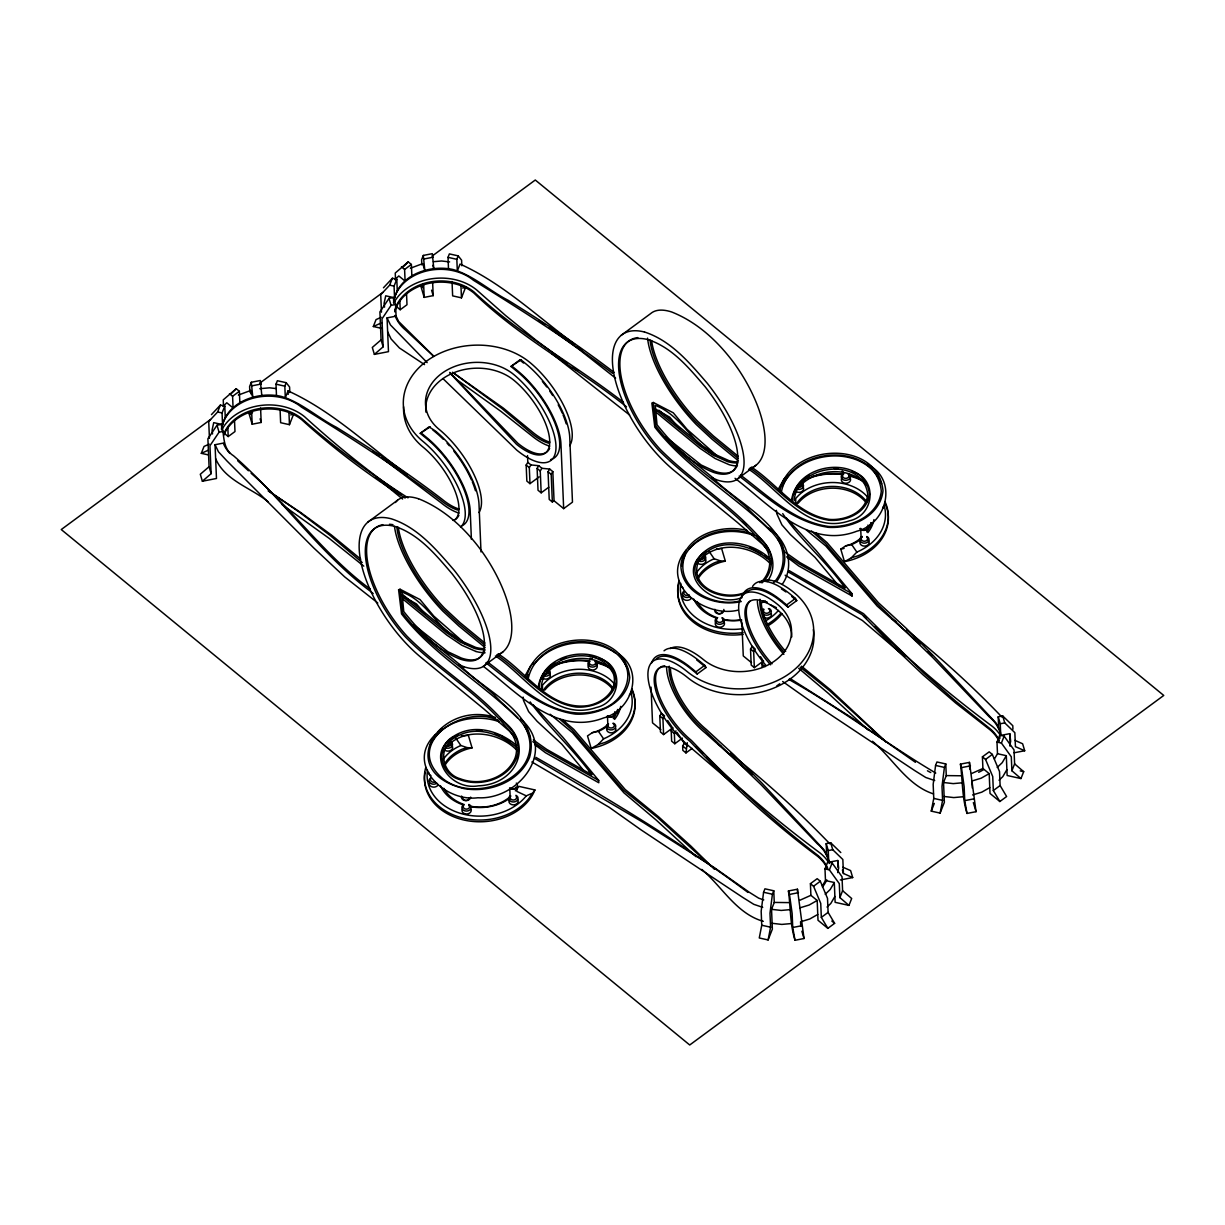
<?xml version="1.0" encoding="UTF-8"?>
<svg xmlns="http://www.w3.org/2000/svg" width="1225" height="1225" viewBox="0 0 1225 1225"><rect width="100%" height="100%" fill="white"/><g stroke="black" fill="none" stroke-linecap="round" stroke-linejoin="round"><path stroke-width="1.5" d="M763.573 892.259L761.169 911.262L761.751 925.243L759.27 937.967L768.106 939.942L772.362 929.132L771.536 909.333L774.261 902.427L773.771 890.774L764.936 888.814L763.573 892.259L772.408 894.235L773.771 890.774M772.408 894.235L769.989 913.237L770.586 927.202L768.106 939.942M935.578 765.426L933.174 784.429L933.756 798.409L931.276 811.134L940.111 813.109L944.368 802.298L943.541 782.499L946.267 775.593L945.777 763.941L936.941 761.981L935.578 765.426L944.414 767.401L945.777 763.941M944.414 767.401L941.994 786.404L942.592 800.384L940.111 813.109M794.229 500.734C796.235 463.892 863.365 455.899 867.79 494.655C865.646 512.525 845.388 520.64 829.34 519.4C797.215 514.653 777.278 483.875 751.369 467.077M538.265 687.424C539.306 677.149 546.044 667.947 554.879 662.832M539.23 687.026C541.435 648.438 611.704 640.43 616.221 680.978C613.985 699.705 592.808 708.295 575.995 707.039C543.548 702.384 522.723 672.066 496.753 654.839M791.534 500.673C792.606 489.77 800.124 480.338 809.572 475.178M792.498 500.259C794.703 461.687 864.972 453.679 869.49 494.226C867.254 512.953 846.077 521.544 829.264 520.288C796.817 515.633 775.992 485.314 750.022 468.088M527.332 678.558L528.082 674.883M528.251 678.39C538.051 635.331 609.774 627.644 627.506 668.758M781.152 493.43C788.272 445.487 876.564 439.775 881.296 491.271C878.524 515.939 850.962 527.822 828.682 526.474C794.168 521.789 767.325 495.252 740.543 475.07M526.551 677.762C535.953 629.727 624.995 625.163 629.727 677.593C626.863 703.119 598.397 715.477 575.337 714.098C540.531 709.336 512.862 683.382 485.896 662.817M779.82 491.011C789.222 442.975 878.264 438.397 882.995 490.842C880.132 516.368 851.666 528.725 828.605 527.347C793.8 522.585 766.13 496.63 739.165 476.066M212.538 433.972L212.078 430.189L213.717 422.64L222.552 424.616L222.062 412.963L224.788 406.057L220.377 405.077L211.45 414.632M221.618 428.873C225.4 402.213 257.449 390.959 281.092 396.364C301.518 402.367 317.581 417.694 336.37 427.249C372.599 449.652 408.139 473.248 441.98 499.157A50.838 21.039 53.6 0 0 459.084 509.049M384.543 307.138L384.083 303.356L385.722 295.807L394.557 297.782L394.067 286.129L396.793 279.223L392.383 278.243L383.456 287.798M393.945 300.615C398.569 274.783 429.929 264.324 453.097 269.531C473.524 275.533 489.587 290.861 508.375 300.416C544.604 322.818 580.145 346.415 613.985 372.339M837.686 872.598L838.666 868.066L837.747 860.501L828.743 862.247L828.314 858.648L824.119 849.951L761.935 783.112L734.495 755.427L706.381 729.518A50.838 21.039 53.6 0 1 670.473 669.141M1014.606 763.864L1023.687 771.658L1020.961 778.564L1011.896 770.77L1014.606 763.864L1014.024 749.899L1004.132 736.148L999.722 735.168L996.997 742.074L997.487 753.712L994.394 758.995M1009.691 745.765L1010.671 741.247L1009.752 733.668L1000.748 735.413L1000.32 731.815L996.124 723.118L933.94 656.278L906.5 628.593L878.386 602.685L827.059 542.644L815.605 532.783M681.651 566.042L683.565 557.834M684.821 555.982C673.398 587.571 713.945 608.258 740.513 600.74M208.219 454.873L201.313 453.342L204.039 446.436L209.184 444.124M209.429 438.305L208.725 421.522L217.652 411.983L220.377 405.077M276.498 395.828L276.008 384.175L277.371 380.73L286.191 382.69L289.59 386.993L289.82 392.582M407.159 474.672C368.526 445.839 332.128 410.926 288.043 390.897L285.318 397.788L284.828 386.151L286.191 382.69M280.096 410.099L280.632 422.702L289.452 424.677L293.724 413.866L290.754 414.938M381.955 328.438L373.319 326.508L376.044 319.603L381.189 317.29M381.465 312.176L380.73 294.704L389.657 285.149L392.383 278.243M448.503 268.995L448.013 257.342L449.376 253.897L458.196 255.872L461.595 260.159L461.825 265.748M574.831 344.347C537.622 316.663 502.526 283.189 460.049 264.064L457.323 270.97L456.833 259.317L458.196 255.872M452.025 281.474L452.638 295.868L461.458 297.843L465.73 287.033L462.192 286.252M832.127 862.982L842.019 876.717L842.601 890.697L851.681 898.492L848.956 905.397L839.891 897.603L839.293 883.623L829.402 869.888L832.127 862.982L827.702 862.002L824.992 868.893L825.482 880.545L822.388 885.828M839.891 897.603L842.601 890.697M931.276 811.134L934.323 803.416M1011.896 770.77L1011.299 756.79L1001.407 743.054L1004.132 736.148M261.828 395.644L260.312 380.516L251.309 382.261L249.609 386.503L249.839 392.092M432.808 265.335L433.834 268.811L432.318 253.682L423.314 255.428L421.614 259.669L421.829 264.906M767.08 581.599C778.855 566.639 771.337 546.059 757.05 535.861M542.032 679.247L543.793 676.016M794.428 494.119L796.189 490.873M782.163 486.662C798.731 448.871 864.559 443.772 881.556 483.538M777.217 580.788C807.979 534.483 736.531 504.149 712.582 477.459L676.108 447.554M524.545 676.858L530.609 665.879L533.258 663.184M777.814 490.107L783.878 479.128L787.843 475.07M782.147 584.447C795.607 565.843 786.772 539.23 768.167 527.73M543.379 690.716L544.819 688.236A39.858 30.931 -2.4 0 1 612.776 687.7M515.342 790.845L519.032 786.404L534.912 789.941L528.695 798.715A56.503 43.84 -2.4 0 1 459.252 817.06A56.503 43.84 -2.4 0 1 425.81 767.325M796.648 503.965L798.088 501.484A39.858 30.931 -2.4 0 1 867.07 502.342M825.482 880.545L834.302 882.521L830.213 889.503L825.206 894.281M834.883 896.486L830.795 903.483L827.043 907.067M997.487 753.712L1006.307 755.687L1002.218 762.67L997.211 767.447M1006.889 769.652L1002.8 776.65L999.049 780.233M539.122 476.908L529.981 483.645L526.842 481.073L526.168 465.056L527.807 462.346L527.516 455.577M529.981 483.645L529.307 467.628L530.946 464.933L538.74 465.699L541.879 468.287L549.688 469.053L552.827 471.625L554.052 500.749L563.668 508.635L572.473 502.143L569.747 437.432A61.847 25.587 53.6 0 0 526.092 364.024L520.993 359.828L519.783 359.966L510.978 366.459L517.256 371.604A60.071 24.852 53.6 0 1 555.4 424.355A60.071 24.852 53.6 0 1 550.592 459.605M548.785 487.213L541.174 492.817L538.02 490.245L537.117 468.409L538.74 465.699M541.174 492.817L540.256 470.982L541.879 468.287M554.052 500.749L552.353 502.005L549.213 499.417L548.05 471.763L549.688 469.053M552.353 502.005L551.189 474.335L552.827 471.625M663.598 734.571L660.459 731.983L659.785 715.982L661.423 713.272L664.562 715.844L662.924 718.554L663.598 734.571L672.739 727.818M682.402 738.124L674.791 743.743L671.637 741.171L671.208 730.973L672.847 728.263L667.671 720.499M674.791 743.743L674.362 733.545L675.986 730.85M692.064 748.429L685.969 752.916L682.83 750.343L682.647 745.964L684.285 743.269L677.027 732.397M685.969 752.916L687.286 742.702M763.481 660.918L754.34 667.656L751.201 665.083L750.527 649.066L752.165 646.356L754.248 648.071M754.34 667.656L753.666 651.639L755.304 648.944M762.103 667.457L761.965 664.057L763.588 661.362M686.138 549.994C658.024 584.065 705.171 618.61 738.399 610.065M430.297 744.586C442.378 720.178 474.856 713.164 499.019 721.663M684.515 556.318C696.673 531.895 729.457 524.989 753.421 534.437M442.501 752.441C458.349 726.119 498.223 730.222 517.394 750.803M696.657 564.296C713.272 539.368 751.782 543.946 770.663 564.051M373.196 593.589L370.272 591.185C318.806 552.567 282.163 497.962 233.608 455.838C222.031 448.626 224.68 435.365 221.511 424.355L217.009 425.228L207.898 438.749L209.077 466.694L211.129 473.662L202.37 481.226L200.303 474.259L209.077 466.694M223.578 431.322L219.076 432.195L209.95 445.701L211.129 473.662M433.298 355.771L398.646 321.486L396.073 316.142L395.583 304.489L393.516 297.522L389.014 298.395L379.903 311.916L381.082 339.861L383.134 346.828L374.375 354.392L372.308 347.441L381.082 339.861M395.583 304.489L391.081 305.362L381.97 318.868L383.134 346.828M760.694 582.518C770.418 573.943 772.684 558.585 765.64 547.621C735.796 509.079 692.829 484.457 658.728 450.249A83.3 37.868 55.3 0 1 618.839 370.501A83.3 37.868 55.3 0 1 648.515 339.784C672.602 347.808 689.185 368.22 705.187 386.809A83.315 30.962 51.9 0 1 713.18 472.253C689.859 463.096 672.387 443.894 657.029 424.799L655.253 405.368C680.457 414.708 691.421 442.271 714.588 455.455M761.95 582.916C772.133 573.989 774.506 557.957 767.141 546.534C737.113 508.145 694.192 483.462 660.091 449.238A83.3 37.868 55.3 0 1 637.857 337.61M544.911 674.837C561.249 654.946 596.391 652.022 613.648 672.219M797.062 489.25C813.216 468.455 849.216 464.796 866.917 485.468M608.58 724.006A39.858 30.931 -2.4 0 1 597.188 731.187L592.318 732.673L587.51 735.903L591.216 748.429L598.045 744.586L603.588 738.843A53.732 41.696 -2.4 0 0 630.86 692.232M861.849 537.254A39.858 30.931 -2.4 0 1 850.456 544.436L845.587 545.921L840.779 549.152L844.484 561.678L851.314 557.834L856.857 552.092A53.732 41.696 -2.4 0 0 884.128 505.481M773.388 583.023C784.704 571.462 786.358 552.46 777.584 538.908M533.717 664.624C552.858 640.767 590.802 635.653 615.746 653.185M239.855 402.933L239.365 391.296L236.226 388.708L223.241 399.855L223.471 405.444M231.249 393.638L236.226 388.708M411.86 276.1L411.37 264.462L408.231 261.874L395.246 273.022L395.537 280.02M403.255 266.805L408.231 261.874M223.042 406.363L226.793 402.78L233.072 407.925L232.597 396.288L239.365 391.296M395.047 279.53L398.799 275.947L405.092 281.092L404.602 269.454L411.37 264.462M435.533 734.388C404.403 763.726 444.369 802.329 477.873 797.751C518.175 800.17 557.773 750.711 520.671 718.952M438.198 732.014L442.194 728.462M689.246 548.739C705.386 531.497 732.473 527.209 754.064 535.585M706.197 550.837C672.203 574.188 713.486 609.192 742.136 597.555M210.547 419.471L61.25 529.552L689.721 1044.986L1163.75 695.448L535.279 180.014L432.165 256.056M259.792 383.149L382.92 292.362M223.991 433.099L228.202 436.559L234.986 431.552L234.526 420.757M395.997 306.265L400.223 309.726L406.991 304.734L406.532 293.923M461.473 526A60.071 24.852 53.6 0 0 464.045 489.678A60.071 24.852 53.6 0 0 426.514 438.519L420.236 433.359L429.041 426.867L435.35 430.924A61.847 25.587 53.6 0 1 479.006 504.333L481.012 551.924M420.236 433.359L430.251 426.744M510.978 366.459L520.993 359.828M367.944 522.049L397.497 500.259M621.213 335.298L650.766 313.508A92.411 34.759 52 0 1 671.698 311.992C697.377 322.16 718.126 341.545 734.357 363.503A92.457 41.635 55.2 0 1 749.838 468.562M421.385 633.111L459.314 664.21C482.405 690.915 541.741 712.843 529.613 757.218C519.278 782.055 489.617 792.897 464.336 788.67C392.75 771.367 439.79 699.276 495.467 717.467M484.84 665.206L502.97 651.822M738.108 478.439L756.238 465.071M651.424 663.276A61.847 25.587 53.6 0 1 690.793 667.64L695.907 671.836L704.712 665.343L706.013 667.533L697.209 674.026L690.931 668.865A60.071 24.852 53.6 0 0 656.34 658.79M781.535 600.725L786.649 604.92L795.454 598.428L796.755 600.618L787.951 607.11L781.673 601.965A60.071 24.852 53.6 0 0 747.097 591.874M776.711 686L779.758 683.764M810.414 883.669L813.553 886.242L820.321 881.25L827.518 898.4L828.1 912.38L834.623 923.344L827.855 928.351L818.009 920.266L817.182 900.467L810.904 895.322L810.414 883.669L817.182 878.677L820.321 881.25M982.419 756.836L985.558 759.423L992.327 754.416L999.523 771.566L1000.105 785.547L1006.628 796.526L999.86 801.518L990.014 793.448L989.188 773.633L982.909 768.488L982.419 756.836L989.188 751.844L992.327 754.416M827.855 928.351L821.332 917.372L828.1 912.38M999.86 801.518L993.337 790.538L1000.105 785.547M760.771 603.45L765.212 600.709M410.375 268.229L422.778 263.605L424.83 270.557L423.314 255.428M238.37 395.062L250.773 390.438L252.825 397.39L251.309 382.261M982.909 768.488L971.67 773.496M989.188 773.633L981.194 778.181L971.992 780.983M989.769 787.614L981.776 792.162L972.573 794.964M810.904 895.322L799.665 900.329M817.182 900.467L809.174 905.015L799.986 907.817M817.764 914.447L809.771 918.995L800.568 921.797L800.752 926.161M458.073 735.031C422.671 749.287 447.048 791.365 478.485 785.822C518.007 784.49 535.662 741.906 499.785 718.738M373.319 326.508L381.909 322.65M201.313 453.342L208.189 450.249M427.51 770.142A53.732 41.696 -2.4 0 0 462.759 814.013A53.732 41.696 -2.4 0 0 526.275 795.852L531.772 793.448M717.176 455.914L687.072 429.347L673.275 412.81L653.323 402.474L651.868 403.071L654.808 427.157C687.026 468.593 733.897 494.915 771.03 531.482M517.762 718.233C480.629 681.667 433.757 655.344 401.54 613.909L398.6 589.822L400.054 589.225L420.007 599.561L433.803 616.098L465.377 643.86M747.388 591.262C727.604 602.149 689.262 589.439 698.02 562.443C713.425 535.049 750.466 543.196 770.203 560.866M744.877 593.176C724.312 602.577 687.302 588.398 696.382 561.632C711.419 534.544 750.067 539.934 769.882 558.631M560.759 659.525L565.659 657.733M462.759 288.105L465.73 287.033M424.34 258.919L433.344 257.173M252.335 385.752L261.338 384.007M716.411 548.892L721.647 548.616L725.338 561.142L720.392 560.882L715.522 562.367A39.858 30.931 -2.4 0 0 697.5 577.878M851.314 557.834L858.235 555.721A56.503 43.84 -2.4 0 0 885.139 502.005M461.396 735.735L468.379 735.368L472.069 747.893L467.123 747.633L462.254 749.133A39.858 30.931 -2.4 0 0 443.45 766.146M598.045 744.586L604.966 742.472A56.503 43.84 -2.4 0 0 631.87 688.772M969.45 762.379L960.431 764.124C962.651 780.555 962.008 797.475 967.03 813.431L976.034 811.685L969.45 762.379L969.725 769.04M797.444 889.212L788.425 890.958C790.646 907.388 790.002 924.293 795.025 940.264L804.029 938.518L797.444 889.212L797.582 892.535M845.587 545.921L851.681 544.574A42.63 33.09 -2.4 0 0 860.762 539.413M592.318 732.673L598.413 731.325A42.63 33.09 -2.4 0 0 607.493 726.165M422.64 284.123L422.778 287.615L420.971 286.482L424.187 297.384L433.191 295.638L432.67 283.036M374.375 354.392L388.478 351.652L387.054 317.887L396.073 316.142M260.588 408.063L261.185 422.457L252.182 424.218L248.966 413.315L252.564 412.611M202.37 481.226L216.473 478.485L215.049 444.721L224.068 442.96M998.697 728.462L998.207 716.809L1002.708 715.936L1012.799 725.721L1012.937 729.212M1000.748 735.413L1000.258 723.776L1004.76 722.903L1014.851 732.688L1015.433 746.653L1024.697 750.741L1022.63 743.774L1014.928 740.375M1014.116 752.793L1024.697 750.741M960.431 764.124L961.472 767.616L970.476 765.855M967.03 813.431L964.733 800.645L973.737 798.899M826.691 855.295L826.201 843.642L830.703 842.769L840.794 852.554M828.743 862.247L828.253 850.594L832.755 849.721L842.846 859.506L843.428 873.486L852.692 877.559L850.625 870.607L842.923 867.208M840.35 879.963L852.692 877.559M788.425 890.958L789.467 894.434L798.47 892.688M795.025 940.264L792.728 927.478L801.732 925.732M741.232 601.536C716.38 607.355 681.222 594.355 680.855 565.093C684.729 535.218 721.142 523.657 747.051 530.456M433.405 261.706L441.551 260.986L449.606 261.905M259.777 388.692L269.546 387.82L275.993 388.555M960.921 775.777L946.267 775.593M962.988 782.729L953.218 783.617L943.541 782.499M963.57 796.709L953.8 797.582L944.123 796.48M788.915 902.611L774.261 902.427M790.982 909.562L781.213 910.435L771.536 909.333M791.564 923.543L781.795 924.416L772.118 923.298M476.54 730.743L481.762 730.559M834.286 468.379L837.716 468.578M448.013 257.342L456.833 259.317M276.008 384.175L284.828 386.151M389.657 285.149L394.067 286.129M217.652 411.983L222.062 412.963M996.997 742.074L1001.407 743.054M1020.226 770.893L1023.687 771.658M1020.961 778.564L1007.134 775.486L1006.307 755.687M933.756 798.409L942.592 800.384M824.992 868.893L829.402 869.888M848.956 905.397L835.128 902.32L834.302 882.521M761.751 925.243L770.586 927.202M589.593 655.635L595.917 657.396M935.747 773.052C886.043 743.682 839.477 707.728 788.732 679.4M934.706 780.524L925.794 777.507L914.646 770.525L813.063 703.043L782.637 681.483M933.511 793.907C907.128 785.378 892.887 758.459 872.491 741.263M763.742 899.885L758.704 898.17L749.409 892.351L714.236 867.591L643.431 822.572L534.513 758.367M762.7 907.357L753.788 904.326L742.641 897.343L641.058 829.876L609.116 807.244L531.864 761.965M763.298 921.338C736.424 913.712 722.107 886.701 701.803 869.413M708.969 551.219L714.144 558.753L720.392 560.882M455.7 737.971L460.876 745.504L467.123 747.633M498.422 720.53C463.785 702.905 401.984 743.988 442.715 778.549C477.015 806.54 550.959 773.388 524.315 725.659M750.129 547.483L761.628 554.083M495.283 733.607L500.045 735.505M644.488 331.99C671.101 340.627 689.66 362.937 707.376 383.394A92.457 34.775 52 0 1 717.192 480.001L712.184 477.75M475.928 651.486L461.764 645.207L446.696 635.025L402.903 599.102M458.916 664.501L463.938 666.768M770.157 604.675L776.42 607.631M418.399 498.682C444.062 508.926 464.857 528.266 481.088 550.255A92.457 41.635 55.2 0 1 498.315 654.655M526.275 795.852L516.889 791.427L516.782 788.364M398.6 589.822L403.331 592.379M852.355 471.533C878.049 478.837 874.619 515.312 849.568 520.778C807.214 535.248 779.268 489.158 748.659 469.221M599.086 658.284C624.781 665.588 621.351 702.063 596.299 707.529C553.945 722 526 675.909 495.39 655.972M786.664 556.839L798.715 565.95L852.079 596.008L851.987 593.681L798.623 563.622L787.675 556.012M534.912 744.739L545.447 752.701L598.811 782.76L598.719 780.432L545.355 750.374L532.844 741.676M654.916 408.737L669.753 417.22L679.492 428.765M401.647 595.488L416.485 603.971L425.09 614.169M867.132 464.382C898.201 478.608 887.65 523.779 856.933 531.175C808.408 549.872 769.468 504.593 735.046 478.301M789.13 570.62L863.502 613.664L923.788 673.107L956.051 701.466L989.678 728.4A46.213 35.862 -2.4 0 1 999.125 740.16M787.782 571.616L862.14 614.674L891.723 645.024L922.854 674.638L955.561 702.92L989.723 729.564A46.213 35.862 -2.4 0 1 999.171 741.324M535.861 757.372C608.81 798.669 680.687 842.279 747.954 892.428M516.935 747.618C499.877 733.714 475.269 724.465 454.98 737.618C437.172 746.99 441.536 773.572 460.294 778.778C480.2 786.389 506.645 778.533 515.097 757.938C518.864 747.235 515.036 735.276 506.767 727.772C477.796 692.37 437.31 669.447 405.46 637A83.3 37.868 55.3 0 1 365.571 557.253A83.3 37.868 55.3 0 1 395.246 526.536C419.333 534.559 435.916 554.971 451.918 573.56A83.315 30.962 51.9 0 1 459.911 659.004C436.59 649.847 419.118 630.661 403.76 611.551L401.984 592.119C426.3 600.648 436.513 627.047 458.349 639.863M516.613 745.382C499.448 730.942 474.09 723.102 453.801 736.21C435.181 746.102 439.714 773.94 459.36 779.483C480.139 787.476 507.824 779.391 516.705 757.862C520.656 746.699 516.644 734.219 508.007 726.41C478.868 691.329 438.596 668.345 406.822 636.005A83.3 37.868 55.3 0 1 382.843 524.652M248.966 413.315L250.773 414.448M790.064 678.512L851.743 717.728L915.442 762.302M405.123 498.039C368.557 475.024 333.935 448.917 301.917 419.869A46.213 35.862 -2.4 0 0 223.915 435.013M408.002 497.84C370.746 474.09 335.083 447.845 301.871 418.705A46.213 35.862 -2.4 0 0 223.869 433.849M268.153 501.775C250.803 487.627 224.956 480.583 215.646 458.686M424.554 364.621L399.442 347.977L391.066 338.942L387.651 331.853M452.484 372.232L503.398 408.155L532.722 432.257A50.838 21.039 53.6 0 0 549.826 442.133M268.122 490.842L300.554 512.418L331.393 534.988L360.717 559.09M764.522 556.073L767.616 558.187M538.617 320.307L544.895 324.61M455.746 378.908L501.178 411.554L531.466 435.579A54.528 22.555 53.6 0 0 549.811 446.176M282.179 504.669L329.173 538.372L363.764 566.134M453.281 372.813L502.127 408.629L531.359 433.252A50.838 21.039 53.6 0 0 548.463 443.128M269.087 491.21L299.558 512.295L330.122 535.463L362.233 562.566M572.978 367.439L577.603 370.654M400.973 494.272C367.209 470.538 335.083 444.507 304.581 416.714A49.903 38.725 -2.4 0 0 221.802 429.853M501.638 736.148L509.707 741.768M785.103 552.138L799.971 562.627L845.127 588.061C826.492 561.601 800.614 540.286 782.729 513.643M533.319 739.931L546.702 749.378L591.859 774.812C573.086 749.103 548.877 727.328 530.134 701.894M549.351 327.841L579.134 349.447L615.608 378.142M372.89 451.428L378.847 455.761M381.817 457.92L440.724 502.495A54.528 22.555 53.6 0 0 459.069 513.091M612.622 373.334C568.063 339.616 520.763 309.787 473.386 280.234A46.213 35.862 -2.4 0 0 424.585 271.506A46.213 35.862 -2.4 0 0 393.516 302.759M566.823 363.151L535.662 339.907L505.619 315.545L476.586 289.881A49.903 38.725 -2.4 0 0 393.807 303.019M891.785 618.594L896.179 621.963M906.408 629.818L909.317 632.054C941.734 658.621 972.956 686.72 1001.897 717.038M402.581 499.034L375.57 476.892M718.325 744.31L721.249 746.546M730.008 753.283C765.38 781.06 798.715 811.471 829.892 843.872M785.133 575.214L862.385 620.493L904.678 656.631M623.464 402.321C574.556 364.269 519.415 334.456 473.876 291.872A46.213 35.862 -2.4 0 0 427.387 282.546A46.213 35.862 -2.4 0 0 394.695 310.66M370.195 589.072C325.421 556.104 292.928 509.722 251.11 473.279M827.166 868.158A46.213 35.862 -2.4 0 0 817.718 856.397C771.704 822.174 729.457 783.173 690.134 741.493A50.838 21.039 53.6 0 1 654.227 681.115A50.838 21.039 53.6 0 1 687.455 677.44A73.01 56.656 -2.4 0 0 771.857 688.817A73.01 56.656 -2.4 0 0 813.354 629.635M800.155 667.12L829.402 690.517L885.813 741.921M577.725 346.675L582.059 350.151M731.218 782.3L690.379 747.327A60.071 24.852 53.6 0 1 647.948 675.97A60.071 24.852 53.6 0 1 687.21 671.622A73.01 56.656 -2.4 0 0 790.355 672.893A73.01 56.656 -2.4 0 0 794.198 592.716A60.071 24.852 53.6 0 0 759.622 582.641M734.112 784.612L739.9 789.268M738.231 456.312L713.409 435.947L697.791 421.446A83.3 30.962 51.9 0 1 651.593 340.489M738.338 458.502L712.062 436.942L696.443 422.441A83.3 30.962 51.9 0 1 650.046 339.861M738.43 460.83L712.154 439.285L696.213 424.478A86.944 32.478 52 0 1 647.566 338.115M658.897 410.222L701.221 444.935L715.323 454.521L728.952 460.631A83.315 37.883 55.3 0 0 737.772 461.947M654.609 408.813L699.873 445.931L713.976 455.516L727.589 461.641A83.315 37.883 55.3 0 0 738.032 462.912M654.701 411.141L699.965 448.273L715.032 458.456L729.197 464.734A86.96 39.384 55.3 0 0 736.608 465.99M665.772 436.958L701.144 464.979L714.543 471.257A83.315 30.962 51.9 0 0 737.481 465.025M626.465 406.838L623.54 404.434C574.556 366.137 518.772 336.814 473.922 293.051A46.213 35.862 -2.4 0 0 427.448 283.71A46.213 35.862 -2.4 0 0 394.741 311.824M629.635 415.045L551.801 353.596M519.783 359.966L523.55 363.059M401.448 266.866L404.602 269.454M795.454 598.428L790.339 594.232A61.847 25.587 53.6 0 0 752.533 586.484M512.188 366.321L517.287 370.517A61.847 25.587 53.6 0 1 560.943 443.909L563.668 508.635M791.733 596.498L796.755 600.618M801.502 666.186L830.657 690.043L883.822 739.869M548.05 471.763L551.189 474.335M537.117 468.409L540.256 470.982M527.807 462.346L530.946 464.933M526.168 465.056L529.307 467.628M750.527 649.066L753.666 651.639M761.965 664.057L765.104 666.645M751.522 662.71L743.269 655.942L741.86 622.116M432.808 429.96L435.319 432.027A60.071 24.852 53.6 0 1 443.327 439.3M704.712 665.343L699.597 661.148A61.847 25.587 53.6 0 0 664.027 650.812M421.446 433.237L426.545 437.417A61.847 25.587 53.6 0 1 470.201 510.825L471.411 539.383M706.013 667.533L699.735 662.373A60.071 24.852 53.6 0 0 696.703 659.984M659.785 715.982L662.924 718.554M671.208 730.973L674.362 733.545M684.285 743.269L687.424 745.841M682.647 745.964L685.786 748.552M660.78 729.61L652.527 722.857L651.042 687.148M229.442 393.7L232.597 396.288M831.821 921.047L834.623 923.344M484.962 643.064L460.141 622.698L444.522 608.197A83.3 30.962 51.9 0 1 398.324 527.24M498.1 653.844C526.229 671.438 548.662 709.244 585.703 705.876C600.847 704.406 618.334 691.451 613.648 674.546C599.576 641.931 539.337 654.671 541.327 690.701M485.069 645.253L458.793 623.709L443.174 609.192A83.3 30.962 51.9 0 1 396.778 526.612M485.161 647.581L458.885 626.036L442.945 611.229A86.944 32.478 52 0 1 394.465 526.382M487.274 661.822C519.461 685.602 556.778 725.231 601 709.428C621.167 703.318 636.525 678.206 622.254 659.448M402.703 594.584L447.952 631.687L462.055 641.272L475.683 647.382A83.315 37.883 55.3 0 0 484.503 648.699M401.341 595.564L446.604 632.697L460.707 642.268L474.32 648.393A83.315 37.883 55.3 0 0 484.763 649.663M483.247 666.247C517.149 692.401 555.844 736.439 603.665 717.927C631.518 710.653 644.947 671.484 618.671 653.905M413.973 624.918L447.875 651.731L461.274 658.009A83.315 30.962 51.9 0 0 484.824 650.016M377.821 603.006L344.7 576.898L313.784 547.973L226.839 460.83L218.463 451.795L215.049 444.721M806.142 529.782L825.803 545.982L877.131 606.007L920.021 644.059M550.071 714.206L572.534 732.734L623.862 792.759L656.432 820.275L696.06 856.719M798.7 668.329L828.437 693.442L868.066 729.901M562.336 719.534L573.79 729.411L625.118 789.436L658.652 816.876L690.655 845.847L714.466 869.306M811.44 530.992L825.711 543.655L877.039 603.68L933.006 657.81L989.188 716.763A46.213 35.862 -2.4 0 1 1000.366 732.979M559.595 718.998L572.442 730.406L623.77 790.431L657.381 817.351L711.128 866.197M433.864 356.46L405.674 330.168A46.213 35.862 -2.4 0 1 394.986 315.438M237.696 460.753L248.43 470.767M928.183 651.685L932.271 655.497M752.089 774.705L705.125 732.841A54.528 22.555 53.6 0 1 666.614 668.069M863.594 615.991L866.366 618.64M874.681 626.557C911.614 662.434 951.059 695.693 992.388 726.41A49.903 38.725 -2.4 0 1 999.922 734.525M695.739 746.791L702.675 753.39M706.825 757.356C742.503 791.794 780.616 823.644 820.382 853.243A49.903 38.725 -2.4 0 1 827.916 861.359M742.381 521.62L746.377 525.51M449.743 372.369L517.823 443.236A50.838 21.039 53.6 0 0 549.642 448.335M442.899 378.556L516.705 450.065A60.071 24.852 53.6 0 0 555.966 445.716A60.071 24.852 53.6 0 0 513.535 374.36A50.838 39.445 -2.4 0 0 441.72 373.472A50.838 39.445 -2.4 0 0 439.04 429.286A60.071 24.852 53.6 0 1 478.975 512.571M427.142 362.631L390.469 324.962L387.054 317.887M450.233 373.349L516.46 444.231A50.838 21.039 53.6 0 0 549.688 440.556A50.838 21.039 53.6 0 0 513.78 380.179A50.838 39.445 -2.4 0 0 455.777 371.971A50.838 39.445 -2.4 0 0 425.948 412.167M786.297 517.915L816.217 550.638L851.987 593.681M533.028 704.666L562.949 737.389L598.719 780.432M768.978 551.679L762.838 544.497L737.159 522.233L674.378 470.737A92.411 41.619 55.2 0 1 614.337 376.121A92.411 41.619 55.2 0 1 644.503 332.036M515.71 738.43L509.569 731.248L483.89 708.984L421.109 657.488A92.411 41.619 55.2 0 1 361.069 562.872A92.411 41.619 55.2 0 1 391.234 518.788C417.878 527.347 436.391 549.719 454.108 570.146A92.457 34.775 52 0 1 463.923 666.768M849.691 593.145L852.079 596.008M839.324 586.591L815.115 557.467L790.355 534.513L781.887 524.836L776.788 513.719L776.39 510.335M589.271 771.291L591.66 774.154M583.636 770.433L561.846 744.218L537.086 721.265L528.618 711.587L523.519 700.47L523.121 697.086M851.681 544.574L856.857 552.092M598.413 731.325L603.588 738.843M760.48 656.692L762.547 659.8M786.649 604.92L787.951 607.11M695.907 671.836L697.209 674.026M998.207 716.809L1000.258 723.776M826.201 843.642L828.253 850.594M783.663 550.928C777.37 532.814 760.097 522.095 747.755 508.406C717.023 481.027 680.717 459.053 655.681 425.795L653.323 402.474M529.598 735.934C523.121 718.692 506.292 708.479 494.487 695.172C463.754 667.778 427.448 645.805 402.413 612.546L400.054 589.225M985.558 759.423L992.74 776.558L993.337 790.538M813.553 886.242L820.735 903.392L821.332 917.372M1002.708 715.936L1004.76 722.903M973.354 802.605L976.034 811.685M842.402 870.01L843.428 873.486M830.703 842.769L832.755 849.721M801.885 931.26L804.029 938.518M431.583 290.187L433.191 295.638M389.014 298.395L391.081 305.362M260.113 418.827L261.185 422.457M217.009 425.228L219.076 432.195M961.472 767.616L964.152 786.68L964.733 800.645M789.467 894.434L792.146 913.513L792.728 927.478M1009.752 733.668L1010.273 745.903M999.722 735.168L999.86 738.491M972.068 782.729L972.283 787.981M860.746 529.491L861.129 538.678M837.747 860.501L838.038 867.484M607.478 716.242L607.86 725.43M509.784 788.287L510.167 797.475M460.937 285.241L461.458 297.843M423.666 284.782L424.187 297.384M399.84 300.722L400.223 309.726M396.793 279.223L397.283 290.876M393.516 297.522L393.654 300.86M288.043 390.897L288.197 394.389M288.932 412.075L289.452 424.677M250.773 390.438L250.911 393.929M251.646 411.615L252.182 424.218M227.835 427.556L228.202 436.559M224.788 406.057L225.278 417.71M221.511 424.355L221.725 429.347M795.867 503.552L795.668 498.636A42.63 33.09 -2.4 0 1 868.357 498.054M542.598 690.303L542.399 685.388A42.63 33.09 -2.4 0 1 615.088 684.806M983.69 769.56A46.213 35.862 -2.4 0 1 978.668 772.286M930.755 772.516A46.213 35.862 -2.4 0 1 927.447 770.785M770.632 664.823A50.838 21.039 53.6 0 1 745.152 609.759A50.838 21.039 53.6 0 1 778.197 610.525A50.838 39.445 -2.4 0 1 791.763 636.908M785.654 651.455A50.838 21.039 53.6 0 1 761.215 602.225M784.291 652.45A50.838 21.039 53.6 0 1 759.99 599.285M783.893 654.349A54.528 22.555 53.6 0 1 757.356 601.169M771.995 663.827A50.838 21.039 53.6 0 1 750.282 601M765.931 665.374A60.071 24.852 53.6 0 1 739.119 602.547A60.071 24.852 53.6 0 1 777.952 604.706A50.838 39.445 -2.4 0 1 775.272 660.52A50.838 39.445 -2.4 0 1 703.456 659.632A60.071 24.852 53.6 0 0 670.197 648.607M781.412 588.949A60.071 24.852 53.6 0 1 785.914 591.951M669.248 666.201A50.838 21.039 53.6 0 0 705.033 730.513L761.001 784.643L817.182 843.581A46.213 35.862 -2.4 0 1 829.187 863.502M664.762 665.772A50.838 21.039 53.6 0 0 658.728 694.544A50.838 21.039 53.6 0 0 691.482 740.497C730.82 781.627 772.5 820.566 817.672 855.234A46.213 35.862 -2.4 0 1 827.778 868.479M826.829 879.872A46.213 35.862 -2.4 0 1 822.434 886.992M395.445 502.526A92.411 34.759 52 0 1 418.429 498.743M485.085 652.787A86.96 39.384 55.3 0 1 475.928 651.47M389.458 524.269A83.3 37.868 55.3 0 1 392.965 524.698M569.717 445.655A60.071 24.852 53.6 0 0 529.782 362.37A73.01 56.656 -2.4 0 0 426.637 361.099A73.01 56.656 -2.4 0 0 422.793 441.26A60.071 24.852 53.6 0 1 460.554 527.056M454.98 519.691A50.838 21.039 53.6 0 0 423.038 447.094A73.01 56.656 -2.4 0 1 403.592 406.746M457.721 510.044A50.838 21.039 53.6 0 1 440.617 500.167C396.058 466.449 348.757 436.621 301.381 407.067A46.213 35.862 -2.4 0 0 252.58 398.339A46.213 35.862 -2.4 0 0 221.511 429.592M542.384 381.48A60.071 24.852 53.6 0 1 546.702 386.932M549.78 391.173A60.071 24.852 53.6 0 1 552.705 395.522M558.217 404.847A60.071 24.852 53.6 0 1 562.229 413.055M563.025 414.892A60.071 24.852 53.6 0 1 566.226 423.835M447.094 443.22A60.071 24.852 53.6 0 1 449.376 445.762M453.832 451.106A60.071 24.852 53.6 0 1 471.487 479.97M472.283 481.792A60.071 24.852 53.6 0 1 475.484 490.75M229.856 453.418A46.213 35.862 -2.4 0 1 223.547 443.756M458.9 515.25A50.838 21.039 53.6 0 1 453.066 520.426M870.929 522.723A39.858 30.931 -2.4 0 1 866.642 531.88M873.961 519.614A42.63 33.09 -2.4 0 1 867.851 532.645M812.19 476.586A56.503 43.84 -2.4 0 1 843.122 474.228M850.227 475.606A56.503 43.84 -2.4 0 1 861.879 479.741M808.224 478.546A53.732 41.696 -2.4 0 1 842.494 474.596M849.247 475.913A53.732 41.696 -2.4 0 1 865.233 482.466M885.216 503.766A56.503 43.84 -2.4 0 1 844.484 561.678M883.332 506.583A4.624 3.583 -2.4 0 1 882.628 508.375M867.912 540.011A4.624 3.583 -2.4 0 1 867.958 544.865A4.624 3.583 -2.4 0 1 861.742 545.416A4.624 3.583 -2.4 0 1 860.608 540.669M849.338 477.168A4.624 3.583 -2.4 0 1 849.384 482.007A4.624 3.583 -2.4 0 1 843.168 482.573A4.624 3.583 -2.4 0 1 842.05 477.811M803.079 487.029A4.624 3.583 -2.4 0 1 801.671 491.654A4.624 3.583 -2.4 0 1 795.607 491.271M801.334 482.772A4.624 3.583 -2.4 0 1 802.788 487.703A4.624 3.583 -2.4 0 1 796.418 488.928M866.856 536.519A4.624 3.583 -2.4 0 1 867.836 541.94A4.624 3.583 -2.4 0 1 860.762 541.863A4.624 3.583 -2.4 0 1 862.247 536.458M848.297 473.677A4.624 3.583 -2.4 0 1 849.262 479.097A4.624 3.583 -2.4 0 1 842.188 479.006A4.624 3.583 -2.4 0 1 843.673 473.616M871.358 522.845A39.858 30.931 -2.4 0 1 869.995 527.623M844.117 548.387A39.858 30.931 -2.4 0 1 840.779 549.152M798.164 503.23A39.858 30.931 -2.4 0 1 866.121 502.694M691.528 597.769A4.624 3.583 -2.4 0 1 685.755 600.235A4.624 3.583 -2.4 0 1 682.708 595.794M704.697 558.309A4.624 3.583 -2.4 0 1 703.977 563.684A4.624 3.583 -2.4 0 1 697.224 562.551M771.337 613.679A4.624 3.583 -2.4 0 1 768.994 617.676A4.624 3.583 -2.4 0 1 763.451 617.048M723.271 621.152A4.624 3.583 -2.4 0 1 723.301 626.006A4.624 3.583 -2.4 0 1 717.084 626.557A4.624 3.583 -2.4 0 1 715.967 621.81M782.04 613.71A56.503 43.84 -2.4 0 1 768.397 625.516M743.177 634.32A56.503 43.84 -2.4 0 1 678.727 583.942M697.576 579.624A39.858 30.931 -2.4 0 1 725.338 561.142M631.947 690.517A56.503 43.84 -2.4 0 1 591.216 748.429M534.912 789.941A56.503 43.84 -2.4 0 1 468.394 820.888A56.503 43.84 -2.4 0 1 425.09 772.317M444.308 766.375A39.858 30.931 -2.4 0 1 472.069 747.893M451.428 745.06A4.624 3.583 -2.4 0 1 450.708 750.435A4.624 3.583 -2.4 0 1 443.955 749.302M471.12 809.526A4.624 3.583 -2.4 0 1 466.434 813.997A4.624 3.583 -2.4 0 1 462.192 809.419M597.188 665.543A4.624 3.583 -2.4 0 1 591.92 669.968A4.624 3.583 -2.4 0 1 588.781 664.562M596.07 663.919A4.624 3.583 -2.4 0 1 596.774 664.67M549.122 673.03A4.624 3.583 -2.4 0 1 548.877 678.099A4.624 3.583 -2.4 0 1 542.338 678.022M615.762 728.385A4.624 3.583 -2.4 0 1 611.091 732.856A4.624 3.583 -2.4 0 1 606.85 728.278M618.089 709.597A39.858 30.931 -2.4 0 1 617.278 712.812M544.895 689.981A39.858 30.931 -2.4 0 1 612.852 689.445M517.654 799.558A4.624 3.583 -2.4 0 1 513.397 804.886A4.624 3.583 -2.4 0 1 509.646 799.45M438.259 784.521A4.624 3.583 -2.4 0 1 433.068 787.093A4.624 3.583 -2.4 0 1 429.225 783.479M629.864 694.269A4.624 3.583 -2.4 0 1 629.359 695.126M780.815 613.342A56.503 43.84 -2.4 0 1 766.835 624.643M743.1 632.575A56.503 43.84 -2.4 0 1 679.079 580.573M778.457 610.418A53.732 41.696 -2.4 0 1 765.977 620.692M742.595 628.716A53.732 41.696 -2.4 0 1 680.778 583.391M741.753 620.11A42.63 33.09 -2.4 0 1 723.286 619.881M716.303 618.058A42.63 33.09 -2.4 0 1 693.733 599.04M695.815 573.729A42.63 33.09 -2.4 0 1 714.144 558.753M741.324 619.743A39.858 30.931 -2.4 0 1 724.067 619.528M717.528 617.829A39.858 30.931 -2.4 0 1 697.163 601.567M558.922 663.353A56.503 43.84 -2.4 0 1 589.853 660.979M595.212 661.944A56.503 43.84 -2.4 0 1 608.611 666.492M510.886 796.036A39.858 30.931 -2.4 0 1 469.129 805.943M464.26 804.58A39.858 30.931 -2.4 0 1 443.894 788.318M508.406 799.175A42.63 33.09 -2.4 0 1 470.017 806.632M463.035 804.81A42.63 33.09 -2.4 0 1 440.464 785.792M442.547 760.48A42.63 33.09 -2.4 0 1 460.876 745.504M617.66 709.474A39.858 30.931 -2.4 0 1 613.373 718.631M620.692 706.366A42.63 33.09 -2.4 0 1 614.582 719.397M554.956 665.298A53.732 41.696 -2.4 0 1 589.225 661.347M595.978 662.664A53.732 41.696 -2.4 0 1 611.964 669.218M867.958 525.081A4.624 3.583 -2.4 0 1 866.029 529.95A4.624 3.583 -2.4 0 1 859.782 528.572M843.03 471.702A4.624 3.583 -2.4 0 1 842.111 471.12M802.543 481.976A4.624 3.583 -2.4 0 1 801.778 482.711M801.701 483.768A3.231 2.511 -2.4 0 1 797.888 487.397M848.159 474.121A3.231 2.511 -2.4 0 1 847.991 477.673A3.231 2.511 -2.4 0 1 843.428 477.627A3.231 2.511 -2.4 0 1 843.596 474.075M866.733 536.979A3.231 2.511 -2.4 0 1 866.764 540.363A3.231 2.511 -2.4 0 1 862.415 540.761A3.231 2.511 -2.4 0 1 861.634 537.438M867.055 527.087A3.231 2.511 -2.4 0 1 862.186 529.843M861.527 529.445A3.231 2.511 -2.4 0 1 860.746 528.312M769.162 608.549A4.624 3.583 -2.4 0 1 769.851 614.215A4.624 3.583 -2.4 0 1 762.624 613.373M762.302 610.647A4.624 3.583 -2.4 0 1 763.573 609.055M723.822 609.422A4.624 3.583 -2.4 0 1 719.152 613.878A4.624 3.583 -2.4 0 1 714.91 609.315M722.214 617.66A4.624 3.583 -2.4 0 1 723.179 623.096A4.624 3.583 -2.4 0 1 716.104 623.004A4.624 3.583 -2.4 0 1 717.59 617.599M722.092 618.12A3.231 2.511 -2.4 0 1 722.122 621.519A3.231 2.511 -2.4 0 1 717.773 621.902A3.231 2.511 -2.4 0 1 716.977 618.579M704.007 555.798A3.231 2.511 -2.4 0 1 699.429 559.182M703.64 554.818A4.624 3.583 -2.4 0 1 704.743 560.116A4.624 3.583 -2.4 0 1 697.806 560.392M722.444 611.857A3.231 2.511 -2.4 0 1 716.196 611.78M768.397 608.611A3.231 2.511 -2.4 0 1 769.407 612.056A3.231 2.511 -2.4 0 1 764.951 612.913A3.231 2.511 -2.4 0 1 763.941 609.468M689.154 594.799A3.231 2.511 -2.4 0 1 684.224 591.706M690.134 596.452A4.624 3.583 -2.4 0 1 683.611 596.376A4.624 3.583 -2.4 0 1 683.856 591.292M766.927 602.164A3.231 2.511 -2.4 0 1 763.359 600.954M705.355 553.164A4.624 3.583 -2.4 0 1 704.084 554.757M683.259 588.245A4.624 3.583 -2.4 0 1 682.141 586.622M767.202 602.332A4.624 3.583 -2.4 0 1 762.792 601.353M613.587 723.271A4.624 3.583 -2.4 0 1 614.812 728.462A4.624 3.583 -2.4 0 1 608.029 729.059A4.624 3.583 -2.4 0 1 607.998 723.776M595.028 660.428A4.624 3.583 -2.4 0 1 596.253 665.604A4.624 3.583 -2.4 0 1 589.47 666.216A4.624 3.583 -2.4 0 1 589.424 660.918M592.134 658.774A3.231 2.511 -2.4 0 1 590.542 658.407M592.058 658.973A4.624 3.583 -2.4 0 1 589.761 658.468M515.893 795.301A4.624 3.583 -2.4 0 1 517.118 800.492A4.624 3.583 -2.4 0 1 510.335 801.104A4.624 3.583 -2.4 0 1 510.304 795.806M548.433 670.519A3.231 2.511 -2.4 0 1 544.62 674.148M548.065 669.524A4.624 3.583 -2.4 0 1 549.52 674.454A4.624 3.583 -2.4 0 1 543.15 675.695M549.78 667.87A4.624 3.583 -2.4 0 1 549.275 668.728M516.031 787.17A3.231 2.511 -2.4 0 1 510.58 788.226M516.261 796.296A3.231 2.511 -2.4 0 1 513.704 800.002A3.231 2.511 -2.4 0 1 510.32 796.817M450.249 742.028A3.231 2.511 -2.4 0 1 450.08 745.581A3.231 2.511 -2.4 0 1 445.502 745.52M594.891 660.872A3.231 2.511 -2.4 0 1 594.921 664.272A3.231 2.511 -2.4 0 1 590.572 664.654A3.231 2.511 -2.4 0 1 589.792 661.332M468.823 804.871A3.231 2.511 -2.4 0 1 468.853 808.27A3.231 2.511 -2.4 0 1 464.505 808.653A3.231 2.511 -2.4 0 1 463.708 805.33M468.945 804.412A4.624 3.583 -2.4 0 1 470.17 809.603A4.624 3.583 -2.4 0 1 463.387 810.2A4.624 3.583 -2.4 0 1 463.341 804.917M612.822 723.317A3.231 2.511 -2.4 0 1 613.832 726.762A3.231 2.511 -2.4 0 1 609.376 727.635A3.231 2.511 -2.4 0 1 608.366 724.189M435.197 781.948A3.231 2.511 -2.4 0 1 430.603 779.069M436.866 783.204A4.624 3.583 -2.4 0 1 430.343 783.127A4.624 3.583 -2.4 0 1 430.587 778.043M614.69 711.832A4.624 3.583 -2.4 0 1 613.266 716.457A4.624 3.583 -2.4 0 1 607.217 716.074M451.305 742.151A4.624 3.583 -2.4 0 1 451.474 746.867A4.624 3.583 -2.4 0 1 445.456 747.725M430.924 775.578A4.624 3.583 -2.4 0 1 429.99 774.996M429.301 774.246A4.624 3.583 -2.4 0 1 428.765 772.454M470.66 797.107A4.624 3.583 -2.4 0 1 465.27 800.599A4.624 3.583 -2.4 0 1 461.641 796.066M613.863 714.481A3.231 2.511 -2.4 0 1 613.373 715.737M612.837 716.257A3.231 2.511 -2.4 0 1 608.258 716.196M450.815 741.508A4.624 3.583 -2.4 0 1 449.835 742.059M516.292 783.112A4.624 3.583 -2.4 0 1 516.047 788.18A4.624 3.583 -2.4 0 1 509.523 788.104M469.313 797.965A3.231 2.511 -2.4 0 1 465.959 800.43A3.231 2.511 -2.4 0 1 462.851 797.873M742.166 596.361A61.847 25.587 53.6 0 1 781.55 600.74"/></g></svg>
